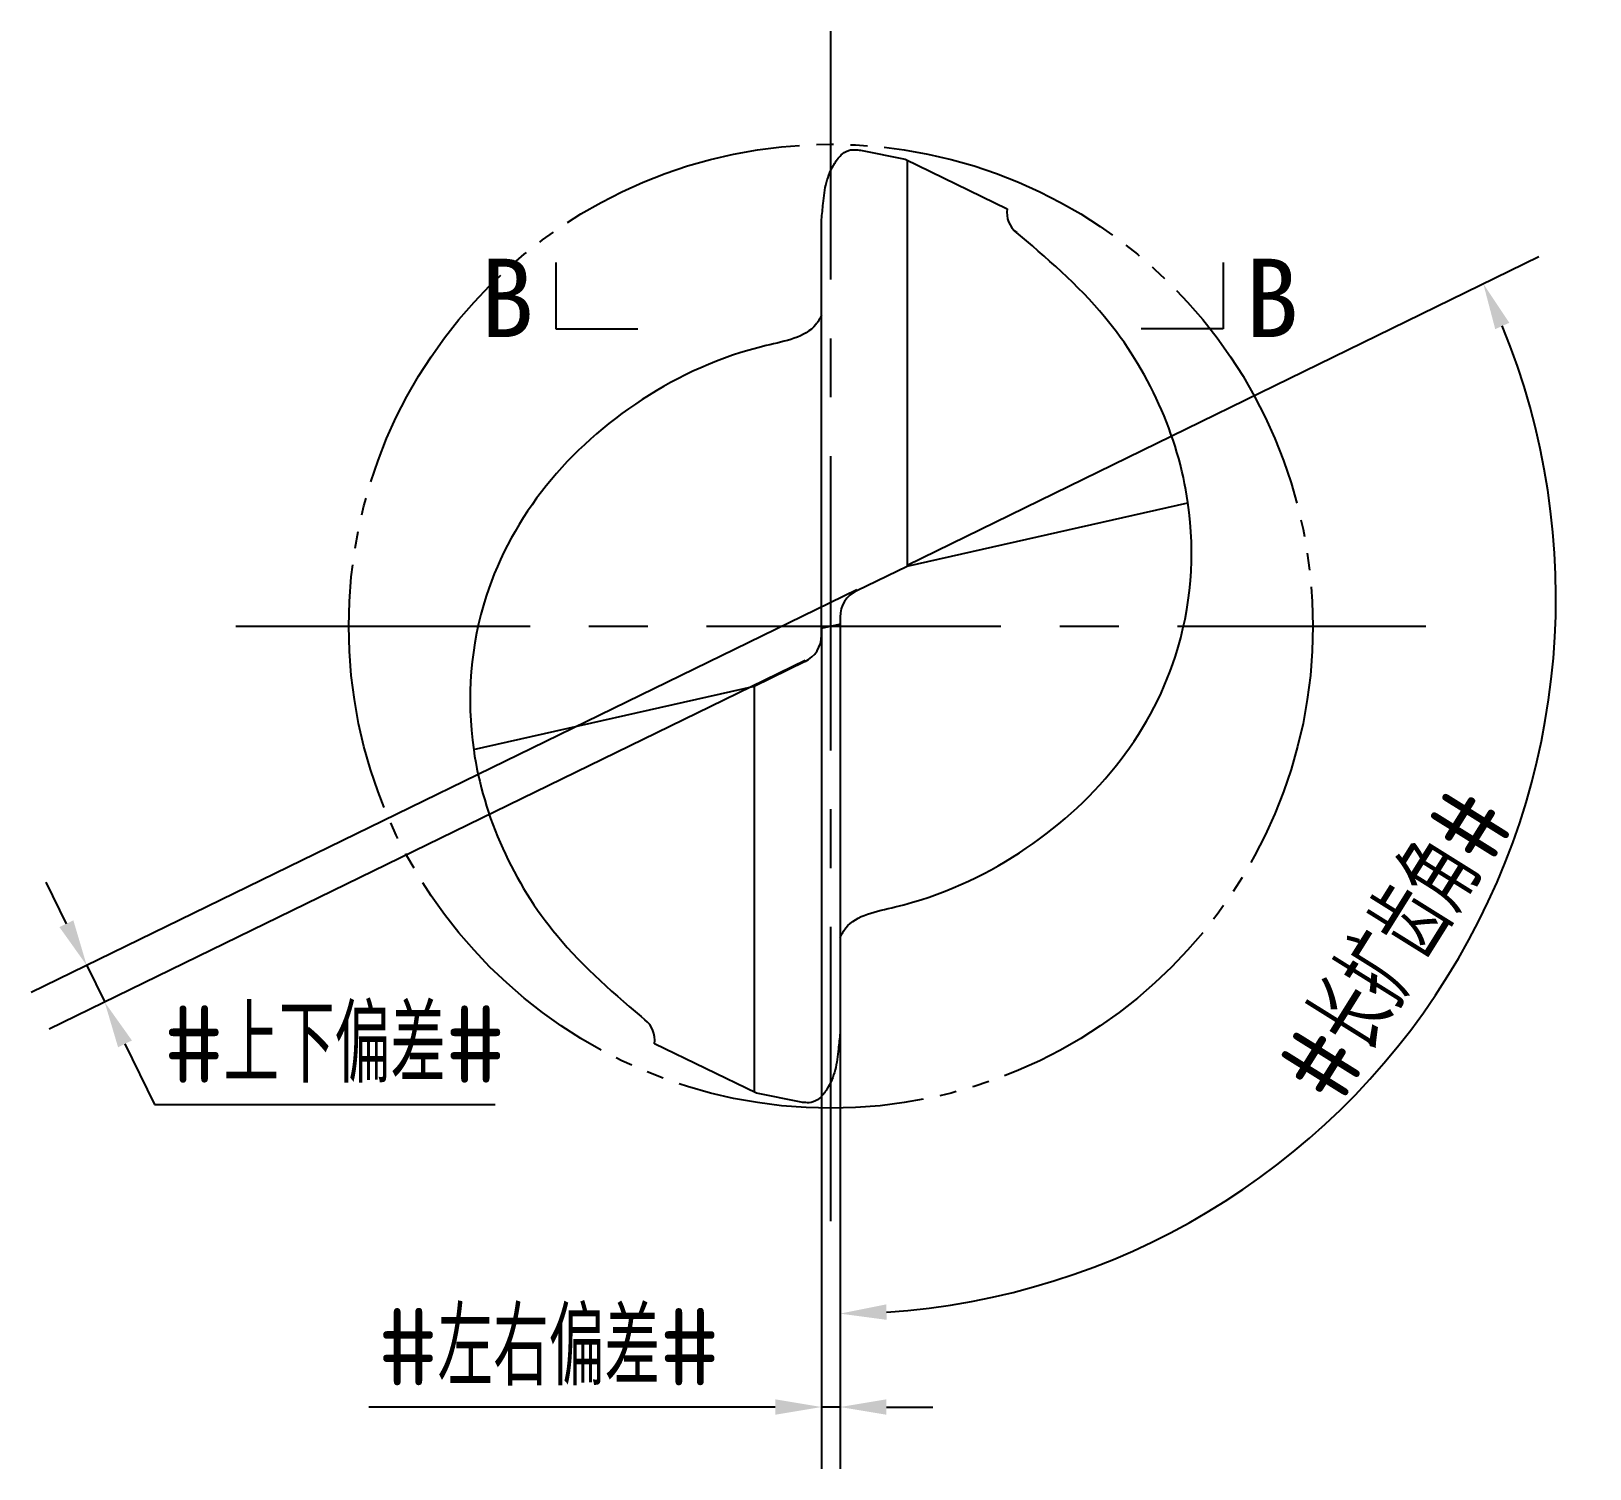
# Model space of a CAD drawing. Header units: millimetres. Extents: x 1244.1 to 1294.5, y 1823.2 to 1869.7.
import ezdxf

# ---------------------------------------------------------------- set-up
doc = ezdxf.new("R2010")
doc.units = ezdxf.units.MM
for name, pattern in [('ACAD_ISO04W100', [30, 24, -3, 0, -3]), ('CENTER', [50.8, 31.75, -6.35, 6.35, -6.35]), ('JIS_09_08', [10.75, 8, -0.55, 0.55, -0.55, 0.55, -0.55])]:
    doc.linetypes.add(name, pattern=pattern)
for name, color, linetype in [('中心线', 2, 'ACAD_ISO04W100'), ('标注', 7, 'Continuous'), ('注释', 3, 'Continuous'), ('虚线轮廓', 1, 'Continuous'), ('轮廓', 4, 'Continuous')]:
    doc.layers.add(name, color=color, linetype=linetype)
doc.styles.add('CFST0', font='gbenor.shx', dxfattribs={"bigfont": 'gbcbig.shx'})
doc.styles.get("Standard").update_dxf_attribs({"font": 'gbenor.shx'})
doc.dimstyles.new('TYToolDesignC1-1', dxfattribs={"dimtxt": 2.5, "dimasz": 1.5, "dimexe": 2, "dimexo": 0, "dimtad": 1, "dimtoh": 1, "dimdec": 3, "dimdsep": 46, "dimtxsty": 'CFST0', "dimcen": 2.502, "dimclrd": 3, "dimclre": 3, "dimclrt": 3, "dimazin": 2, "dimtfac": 1, "dimtdec": 3, "dimtmove": 0, "dimatfit": 3, "dimfxl": 1, "dimarcsym": 0})

# ---------------------------------------------------------------- blocks, each defined once
blk = doc.blocks.new('*D5')
at = {"layer": 'Defpoints', "color": 0, "transparency": 16777216}
for p in [(1272.408, 1852.441), (1270.238, 1851.381), (1270.238, 1851.381), (1270.238, 1850.191), (1284.715, 1833.296)]:
    blk.add_point(p, dxfattribs=at)
at = {"layer": '标注', "color": 3, "lineweight": -2, "transparency": 16777216}
for p, q in [((1272.408, 1852.441), (1292.851, 1862.427)), ((1270.238, 1850.191), (1270.238, 1826.214))]:
    blk.add_line(p, q, dxfattribs=at)
blk.add_arc((1270.238, 1851.381), 23.166, 273.7105, 22.3241, dxfattribs=at)
at = {"layer": '标注', "color": 3, "transparency": 16777216}
for points in [[(1291.44, 1860.078), (1291.896, 1860.283), (1291.053, 1861.549)], [(1271.745, 1828.013), (1271.729, 1828.513), (1270.238, 1828.214)]]:
    blk.add_solid(points, dxfattribs=at)
at = {"layer": '标注', "color": 3, "transparency": 16777216, "insert": (1288.227, 1840.147), "char_height": 2.5, "attachment_point": 5, "rotation": 58.0173, "style": 'CFST0'}
blk.add_mtext('#长扩齿角#', dxfattribs=at)
blk = doc.blocks.new('*D4')
at = {"layer": 'Defpoints', "color": 0, "transparency": 16777216}
for p in [(1269.638, 1850.461), (1270.238, 1850.461), (1269.638, 1825.191)]:
    blk.add_point(p, dxfattribs=at)
at = {"layer": '标注', "color": 3, "lineweight": -2, "transparency": 16777216}
for p, q in [((1269.638, 1850.461), (1269.638, 1823.191)), ((1270.238, 1850.461), (1270.238, 1823.191)), ((1268.138, 1825.191), (1254.983, 1825.191)), ((1270.238, 1825.191), (1269.638, 1825.191)), ((1271.738, 1825.191), (1273.238, 1825.191))]:
    blk.add_line(p, q, dxfattribs=at)
at = {"layer": '标注', "color": 3, "transparency": 16777216}
for points in [[(1268.138, 1825.441), (1268.138, 1824.941), (1269.638, 1825.191)], [(1271.738, 1825.441), (1271.738, 1824.941), (1270.238, 1825.191)]]:
    blk.add_solid(points, dxfattribs=at)
at = {"layer": '标注', "color": 3, "transparency": 16777216, "insert": (1260.81, 1827.135), "char_height": 2.5, "attachment_point": 5, "style": 'CFST0'}
blk.add_mtext('#左右偏差#', dxfattribs=at)
blk = doc.blocks.new('*D3')
at = {"layer": 'Defpoints', "color": 0, "transparency": 16777216}
for p in [(1270.778, 1851.641), (1269.108, 1849.351), (1246.437, 1838.294)]:
    blk.add_point(p, dxfattribs=at)
at = {"layer": '标注', "color": 3, "lineweight": -2, "transparency": 16777216}
for p, q in [((1270.778, 1851.641), (1244.058, 1838.609)), ((1269.108, 1849.351), (1244.639, 1837.417)), ((1245.198, 1840.834), (1244.54, 1842.182)), ((1245.855, 1839.486), (1246.437, 1838.294)), ((1247.094, 1836.945), (1248.05, 1834.987)), ((1248.05, 1834.987), (1259.079, 1834.987))]:
    blk.add_line(p, q, dxfattribs=at)
at = {"layer": '标注', "color": 3, "transparency": 16777216}
for points in [[(1245.423, 1840.943), (1244.973, 1840.724), (1245.855, 1839.486)], [(1247.319, 1837.055), (1246.87, 1836.836), (1246.437, 1838.294)]]:
    blk.add_solid(points, dxfattribs=at)
at = {"layer": '标注', "color": 3, "transparency": 16777216, "insert": (1253.877, 1836.931), "char_height": 2.5, "attachment_point": 5, "style": 'CFST0'}
blk.add_mtext('#上下偏差#', dxfattribs=at)
blk = doc.blocks.new('*U7')
blk.add_spline([(-0.631, -1.129), (-0.578, -0.614), (-0.471, 0.067), (-0.206, 0.687), (0.042, 0.99), (0.307, 1.12), (0.541, 1.121), (0.631, 1.111)], degree=3)
blk = doc.blocks.new('*U6')
at = {"layer": '轮廓'}
blk.add_blockref('*U7', (248.752, 456.441), dxfattribs=at)
at = {"layer": '轮廓', "rotation": 180}
blk.add_blockref('*U7', (248.09, 427.852), dxfattribs=at)

msp = doc.modelspace()

# ---------------------------------------------------------------- linework, layer by layer
at = {"layer": '中心线', "linetype": 'CENTER', "ltscale": 0.3}
for p, q in [((1269.9368, 1831.2042), (1269.9368, 1869.7217)), ((1250.678, 1850.463), (1289.1955, 1850.463))]:
    msp.add_line(p, q, dxfattribs=at)
at = {"layer": '注释'}
for p, q in [((1261.0427, 1862.2313), (1261.0427, 1860.0855)), ((1282.6328, 1862.2313), (1282.6328, 1860.0855)), ((1261.0427, 1860.0855), (1263.6897, 1860.0855)), ((1282.6328, 1860.0855), (1279.9857, 1860.0855))]:
    msp.add_line(p, q, dxfattribs=at)
at = {"layer": '虚线轮廓', "color": 7, "linetype": 'JIS_09_08'}
msp.add_circle((1269.9368, 1850.463), 15.6, dxfattribs=at)
at = {"layer": '轮廓', "linetype": 'Continuous'}
for p, q in [((1270.8987, 1865.8682), (1272.3401, 1865.5763)), ((1272.3401, 1865.5763), (1275.6456, 1863.9759)), ((1272.4032, 1865.54), (1272.4032, 1852.409)), ((1272.4032, 1852.409), (1281.4955, 1854.4611)), ((1270.2368, 1850.7716), (1270.2368, 1837.2974)), ((1269.6368, 1850.3963), (1270.2186, 1850.5255)), ((1267.4522, 1848.5129), (1258.3598, 1846.4608)), ((1267.4703, 1835.3801), (1267.4703, 1848.5214)), ((1267.5334, 1835.3496), (1264.2279, 1836.95))]:
    msp.add_line(p, q, dxfattribs=at)
at = {"layer": '轮廓'}
for p, q in [((1269.6368, 1850.172), (1269.6368, 1863.6286)), ((1270.7758, 1851.6153), (1272.4032, 1852.409)), ((1269.1032, 1849.3182), (1267.4522, 1848.5129)), ((1268.9748, 1835.0577), (1267.5334, 1835.3496))]:
    msp.add_line(p, q, dxfattribs=at)
at = {"layer": '轮廓', "linetype": 'Continuous'}
for centre, radius, start, end in [((1276.4398, 1863.8448), 0.8049, 170.62872, 232.96521), ((1271.1867, 1850.7587), 0.95, 115.62465, 180.02178), ((1263.4337, 1837.0811), 0.8049, 350.62872, 52.96521)]:
    msp.add_arc(centre, radius, start, end, dxfattribs=at)
at = {"layer": '轮廓'}
msp.add_arc((1268.6868, 1850.172), 0.95, 296, 0, dxfattribs=at)
at = {"layer": '轮廓', "linetype": 'Continuous'}
for points, knots in [([(1270.2368, 1840.3929), (1270.2899, 1840.505), (1270.6302, 1841.1018), (1272.9783, 1841.4894), (1277.5156, 1843.5828), (1281.3518, 1848.2161), (1281.9291, 1854.9963), (1279.6125, 1860.086), (1276.9097, 1862.3887), (1275.8835, 1863.263)], [0.3545692, 0.3545692, 0.3545692, 0.3545692, 0.7228807, 2.4488086, 6.6593737, 15.1071481, 20.2037862, 26.7923842, 30.8246981, 30.8246981, 30.8246981, 30.8246981]), ([(1269.6329, 1860.5249), (1269.5807, 1860.4159), (1269.24, 1859.8235), (1266.8952, 1859.4365), (1262.3579, 1857.3431), (1258.5217, 1852.7098), (1257.9444, 1845.9296), (1260.261, 1840.8399), (1262.9638, 1838.5372), (1263.99, 1837.6629)], [0.3634321, 0.3634321, 0.3634321, 0.3634321, 0.7228807, 2.4488086, 6.6593737, 15.1071481, 20.2037862, 26.7923842, 30.8246981, 30.8246981, 30.8246981, 30.8246981])]:
    msp.add_open_spline(points, degree=3, knots=knots, dxfattribs=at)

# ---------------------------------------------------------------- block references
at = {"layer": '轮廓'}
msp.add_blockref('*U6', (1021.5162, 1408.3165), dxfattribs=at)

# ---------------------------------------------------------------- texts
at = {"layer": '注释', "char_height": 2.53935, "width": 21.860635}
for insert, attachment_point in [((1258.5979, 1862.3584), 1), ((1285.0775, 1862.3584), 3)]:
    msp.add_mtext('{\\f宋体|b0|i0|c134|p2;B}', dxfattribs=dict(at, insert=insert, attachment_point=attachment_point))

# ---------------------------------------------------------------- dimensions: what is measured, and where the dimension line sits
at = {"layer": '标注'}
dim = msp.add_angular_dim_2l(base=(1284.7155, 1833.2956), line1=((1270.2377, 1851.3809), (1272.4077, 1852.4409)), line2=((1270.2377, 1851.3809), (1270.2377, 1850.1909)), text='#长扩齿角#', dimstyle='TYToolDesignC1-1', dxfattribs=at)
dim.commit()
dim.dimension.update_dxf_attribs({"geometry": '*D5', "text_midpoint": (1288.2271, 1840.1474)})
dim = msp.add_linear_dim(base=(1246.4368, 1838.2936), p1=(1270.7777, 1851.6409), p2=(1269.1077, 1849.3509), angle=296, text='#上下偏差#', dimstyle='TYToolDesignC1-1', dxfattribs=at)
dim.commit()
dim.dimension.update_dxf_attribs({"geometry": '*D3', "text_midpoint": (1253.8767, 1834.987), "dimtype": 160})
dim = msp.add_linear_dim(base=(1269.6377, 1825.1909), p1=(1270.2377, 1850.4609), p2=(1269.6377, 1850.4609), text='#左右偏差#', dimstyle='TYToolDesignC1-1', dxfattribs=at)
dim.commit()
dim.dimension.update_dxf_attribs({"geometry": '*D4', "text_midpoint": (1260.8105, 1827.1349)})

doc.saveas('drawing.dxf')
